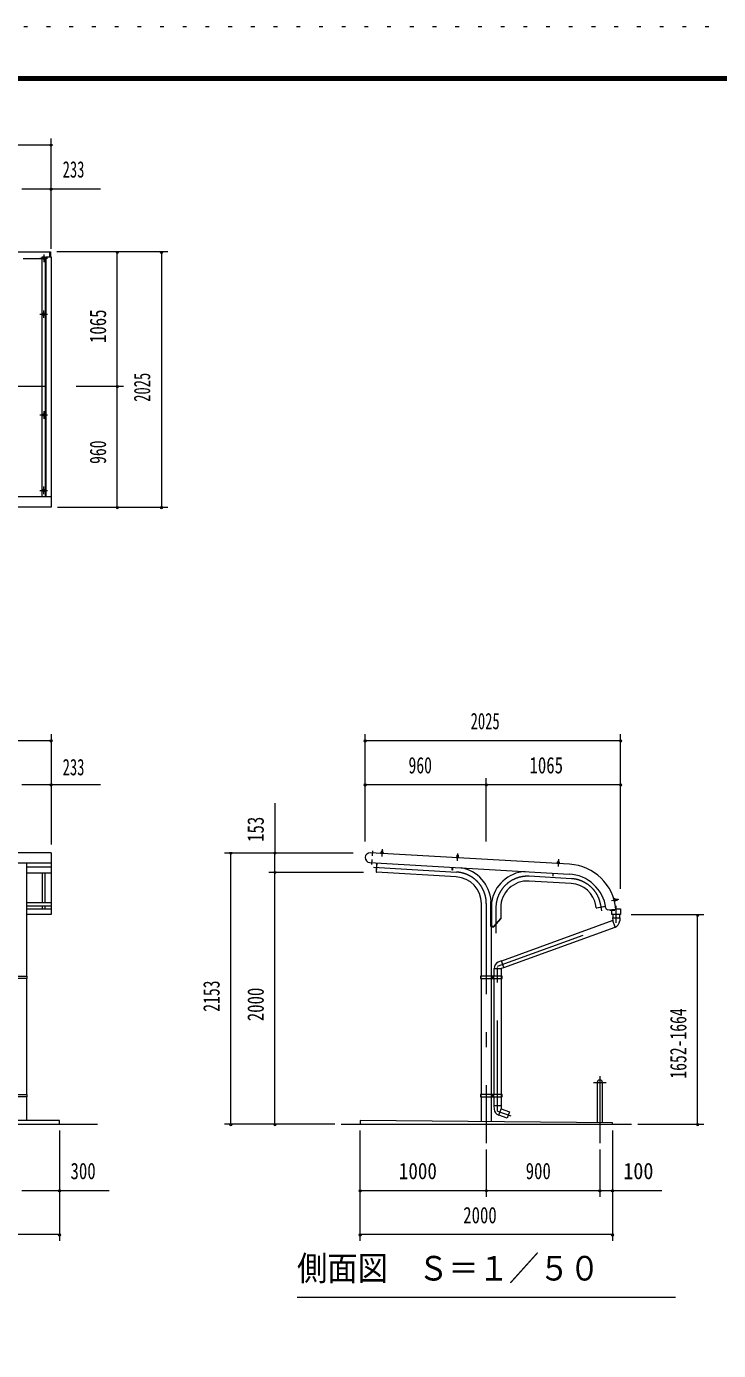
# Model space of a CAD drawing. Units: millimetres, scale not verified, with parts at other scales. Extents: x -23548 to 23548, y -10500 to 10500.
# Drawn here: x 4489 to 9974, y 0 to 10500 of the extents above; entities that cross this region are included whole.
import ezdxf
from ezdxf.enums import TextEntityAlignment as Align

# ---------------------------------------------------------------- set-up
doc = ezdxf.new("R2010")
doc.units = ezdxf.units.MM
doc.header["$LTSCALE"] = 60
doc.linetypes.add('USER3', pattern=[24, 12, -5, 2, -5])
doc.linetypes.add('USER4', pattern=[3, 0.5, -2.5])
for name, color, linetype, lineweight in [('0-2_1-0BOLD', 7, 'Continuous', 18), ('0-3_1-2CENTER', 3, 'USER3', 18), ('0-4_1-4THIN', 4, 'Continuous', 18), ('0-5_1-5DIM', 3, 'Continuous', 18), ('0-C_F-F', 5, 'Continuous', 18), ('0-D_F-E_J_ADD', 5, 'USER4', 18)]:
    doc.layers.add(name, color=color, linetype=linetype, lineweight=lineweight)
doc.styles.add('ＭＳ ゴシック', font='')
doc.styles.get('ＭＳ ゴシック').set_extended_font_data('MS Gothic')

msp = doc.modelspace()

# ---------------------------------------------------------------- linework, layer by layer
at = {"layer": '0-2_1-0BOLD'}
for p, q in [((4673.78, 8674.21), (4673.78, 8712.67)), ((-3132.22, 6772.67), (4683.78, 6772.67)), ((4683.78, 3947.67), (-3132.22, 3947.67)), ((8794.35, 3855.74), (7214.27, 3946.84)), ((7304.35, 3955.1), (7304.05, 3949.98)), ((7310.54, 3949.61), (7310.83, 3954.72)), ((7903.06, 3915.44), (7903.35, 3920.56)), ((7909.84, 3920.18), (7909.54, 3915.07)), ((7917.24, 3909.55), (7917.05, 3906.32)), ((-3132.22, 3868.72), (4683.78, 3868.72)), ((4488.93, 3868.72), (4488.93, 2967.43)), ((4683.78, 3834.18), (4488.93, 3834.18)), ((4488.93, 3788.06), (4683.78, 3788.06)), ((7209.83, 3869.97), (8789.92, 3778.87)), ((7264.24, 3866.84), (7260.09, 3794.75)), ((7260.09, 3794.75), (7263.29, 3794.57)), ((8661.93, 3786.25), (8660.6, 3763.28)), ((8702.02, 3874.51), (8701.73, 3869.39)), ((8702.41, 3883.44), (8709.15, 3883.05)), ((8708.22, 3869.02), (8708.51, 3874.13)), ((8806.37, 3703.49), (8472.29, 3722.76)), ((9148.27, 3583.39), (9144.16, 3582.67)), ((9159.7, 3577.28), (9154.65, 3576.39)), ((9155.78, 3569.99), (9160.82, 3570.88)), ((9170.64, 3579.34), (9171.81, 3572.69)), ((4488.93, 3554.11), (4683.78, 3554.11)), ((4683.78, 3524.57), (4488.93, 3524.57)), ((4488.93, 3503.67), (4683.78, 3503.67)), ((8095.64, 2967.43), (8095.64, 3545.35)), ((9005.89, 3511.32), (9002.81, 3528.78)), ((9005.89, 3511.32), (9079.5, 3524.3)), ((9098.24, 3495.76), (9160.33, 3501.35)), ((9152.18, 3561.23), (9156.41, 3566.43)), ((8171.94, 3362.12), (8171.94, 2967.43)), ((9136.29, 3458.67), (9136.29, 3432.1)), ((9155.1, 3358.41), (9136.29, 3410.09)), ((9191.3, 3432.1), (9191.3, 3458.67)), ((8271.97, 3036.98), (9154.97, 3358.36)), ((8252.64, 3090.07), (8229.01, 3079.6)), ((4488.94, 2951.43), (4488.94, 2029.06)), ((8094.04, 2959.43), (8087.94, 2959.43)), ((8094.04, 2951.43), (8094.04, 2967.43)), ((8095.64, 2029.06), (8095.64, 2951.43)), ((8171.94, 2951.43), (8171.94, 2029.06)), ((8173.54, 2967.43), (8173.54, 2951.43)), ((8194.69, 2951.43), (8194.69, 2967.43)), ((8196.3, 2029.06), (8196.3, 2951.43)), ((8251.29, 2951.43), (8251.29, 2029.06)), ((8252.89, 2967.43), (8252.89, 2951.43)), ((8258.99, 2959.43), (8252.89, 2959.43)), ((9012.44, 2124.67), (9012.44, 1805.88)), ((9055.14, 1805.46), (9055.14, 2124.67)), ((4488.93, 2013.06), (4488.93, 1824.67)), ((8087.94, 2021.06), (8094.04, 2021.06)), ((8094.04, 2013.06), (8094.04, 2029.06)), ((8095.64, 1815.05), (8095.64, 2013.06)), ((8171.94, 2013.06), (8171.94, 1814.29)), ((8173.54, 2029.06), (8173.54, 2013.06)), ((8194.69, 2013.06), (8194.69, 2029.06)), ((8196.3, 1939.7), (8196.3, 2013.06)), ((8251.29, 2013.06), (8251.29, 1939.7)), ((8252.89, 2029.06), (8252.89, 2013.06)), ((8252.89, 2021.06), (8258.99, 2021.06)), ((8232.48, 1866.01), (8251.3, 1917.7)), ((-3499.22, 1794.67), (5050.79, 1794.67)), ((4750.78, 1794.67), (4750.78, 1824.67)), ((6983.79, 1794.67), (9283.79, 1794.67)), ((9133.79, 1794.67), (9133.79, 1804.67))]:
    msp.add_line(p, q, dxfattribs=at)
for points in [[(4643.78, 6772.67), (4643.78, 8674.21), (4683.78, 8674.21), (4683.78, 6687.67), (-3132.22, 6687.67)], [(-3127.22, 8674.21), (-3127.22, 8712.67), (4678.77, 8712.67), (4678.77, 8674.21)], [(4683.78, 3947.67), (4683.78, 3458.67), (4488.93, 3458.67)], [(7295.58, 3942.15), (7295.77, 3945.39), (7318.23, 3944.09), (7318.05, 3940.86)], [(7318.23, 3944.09), (7314.14, 3949.4), (7300.44, 3950.19), (7295.77, 3945.39)], [(7300.81, 3950.17), (7301.1, 3955.28), (7302, 3955.74), (7313.23, 3955.08), (7314.07, 3954.54), (7313.78, 3949.42)], [(7310.99, 3955.22), (7311.47, 3963.64), (7304.73, 3964.03), (7304.25, 3955.61)], [(7304.73, 3964.03), (7305.92, 3965.08), (7310.41, 3964.83), (7311.47, 3963.64)], [(7899.45, 3915.65), (7894.77, 3910.85), (7894.59, 3907.62)], [(7894.77, 3910.85), (7917.24, 3909.55), (7913.15, 3914.86), (7899.45, 3915.65)], [(7912.78, 3914.88), (7913.08, 3920), (7912.24, 3920.55), (7901.01, 3921.2), (7900.11, 3920.75), (7899.81, 3915.63)], [(7903.25, 3921.07), (7903.74, 3929.49), (7904.92, 3930.55), (7909.42, 3930.29), (7910.48, 3929.1)], [(7903.74, 3929.49), (7910.48, 3929.1), (7909.99, 3920.68)], [(7895.99, 3755.99), (7263.16, 3792.48), (7267.44, 3866.65)], [(7866.45, 3832.11), (7865.12, 3809.15), (7861.93, 3809.33), (7863.25, 3832.3)], [(8660.6, 3763.28), (8663.79, 3763.1), (8665.12, 3786.06)], [(8693.26, 3861.57), (8693.45, 3864.8), (8715.91, 3863.5), (8715.73, 3860.27)], [(8715.91, 3863.5), (8711.82, 3868.81), (8698.12, 3869.6), (8693.45, 3864.8)], [(8698.49, 3869.58), (8698.78, 3874.69), (8699.68, 3875.15), (8710.91, 3874.5), (8711.76, 3873.95), (8711.46, 3868.83)], [(8708.67, 3874.63), (8709.15, 3883.05), (8708.09, 3884.24), (8703.6, 3884.5), (8702.41, 3883.44), (8701.93, 3875.01)], [(9156.41, 3566.43), (9154.02, 3579.95), (9148.27, 3583.39), (9152.18, 3561.23), (9150.28, 3560.9)], [(9154.09, 3579.59), (9159.13, 3580.48), (9159.77, 3579.71), (9161.73, 3568.63), (9161.38, 3567.68), (9156.34, 3566.79)], [(9171.94, 3578.43), (9170.64, 3579.34), (9160.16, 3577.49)], [(9161.34, 3570.84), (9171.81, 3572.69), (9172.72, 3573.99), (9171.94, 3578.43)], [(8248.24, 3511.26), (8248.24, 3429.22), (8191.94, 3362.12), (8168.94, 3362.12), (8168.94, 3562.12), (8174.94, 3562.12), (8174.94, 3362.12)], [(9080.07, 3521.15), (9008.9, 3508.61), (9008.35, 3511.76)], [(9160.12, 3503.67), (9198.8, 3503.67), (9198.8, 3458.67), (9128.79, 3458.67), (9128.79, 3498.51)], [(8171.94, 3358.92), (8193.43, 3358.92), (8250.69, 3427.16), (8248.24, 3429.22)], [(9134.79, 3432.1), (9136.29, 3410.1), (8253.16, 3088.66)], [(9134.79, 3432.1), (9192.8, 3432.1), (9191.03, 3406.3)], [(8252.64, 3090.07), (8272.48, 3035.57), (8251.29, 3029.45), (8251.29, 2967.43)], [(8258.99, 2967.43), (8087.94, 2967.43), (8087.94, 2951.43)], [(8087.94, 2951.43), (8258.99, 2951.43), (8258.99, 2967.43)], [(8196.3, 2967.43), (8196.3, 3029.45), (8251.29, 3029.45)], [(8252.8, 1939.7), (8194.79, 1939.7), (8196.55, 1913.9)], [(8252.8, 1939.7), (8251.3, 1917.7), (8318.24, 1893.33), (8299.43, 1841.65), (8232.62, 1865.97)], [(4750.78, 1824.67), (-3199.22, 1824.67), (-3199.22, 1794.67)], [(9133.79, 1804.67), (7133.8, 1824.67), (7133.8, 1794.67)]]:
    msp.add_lwpolyline(points, dxfattribs=at)
for points in [[(4490.54, 2967.43), (4490.54, 2951.43), (4411.03, 2951.43), (4411.03, 2967.43)], [(4490.54, 2029.06), (4490.54, 2013.06), (4411.03, 2013.06), (4411.03, 2029.06)], [(8087.94, 2029.06), (8087.94, 2013.06), (8258.99, 2013.06), (8258.99, 2029.06)]]:
    msp.add_lwpolyline(points, close=True, dxfattribs=at)
for centre, radius in [((4625.78, 8218.37), 10), ((4625.78, 7419.7), 10), ((4625.78, 6820.69), 10), ((8184.12, 2959.43), 6.25), ((8184.12, 2021.06), 6.25)]:
    msp.add_circle(centre, radius, dxfattribs=at)
for centre, radius, start, end in [((4625.78, 8650.76), 14.5, 46.39838, 133.60162), ((4625.78, 8671.76), 14.5, 226.3961, 313.6039), ((7212.05, 3908.41), 38.5, 86.70021, 266.70021), ((7302.59, 3952.82), 2.88, 52.31572, 112.31572), ((7307, 3944.68), 10.75, 69.11201, 104.28793), ((7312.31, 3952.26), 2.88, 61.08423, 121.08423), ((7901.59, 3918.28), 2.88, 52.31572, 112.31572), ((7906, 3910.14), 10.75, 69.11201, 104.28793), ((7911.32, 3917.72), 2.88, 61.08423, 121.08423), ((7883.8, 3544.49), 288.15, 3.5088, 79.94432), ((8460.1, 3511.26), 288.15, 93.45625, 171.72679), ((8700.27, 3872.23), 2.88, 52.31572, 112.31572), ((8704.68, 3864.09), 10.75, 69.11201, 104.28793), ((8709.99, 3871.67), 2.88, 61.08423, 121.08423), ((8771.9, 3466.38), 390, 5.14412, 86.69997), ((7883.8, 3544.49), 211.85, 359.99998, 86.69994), ((8460.1, 3511.26), 211.85, 86.69994, 179.99998), ((8771.9, 3466.38), 313, 7.76537, 86.69997), ((8794.18, 3492), 211.85, 9.9994, 86.69994), ((9157.07, 3578.47), 2.88, 335.6158, 35.6158), ((9150.17, 3572.3), 10.75, 352.41249, 27.58841), ((9158.77, 3568.87), 2.88, 344.38431, 44.38431), ((9096.9, 3510.7), 15, 187.76668, 275.13997), ((9136.16, 3410.05), 55, 289.99973, 356.09422), ((8251.29, 3029.31), 55, 113.90575, 179.99998), ((9033.79, 2124.67), 21.35, 0, 180), ((8251.43, 1917.65), 55, 183.90576, 250)]:
    msp.add_arc(centre, radius, start, end, dxfattribs=at)
at = {"layer": '0-3_1-2CENTER'}
for p, q in [((4655.78, 8661.26), (4595.78, 8661.26)), ((4625.78, 8691.26), (4625.78, 8631.26)), ((4595.78, 8218.37), (4655.78, 8218.37)), ((4625.78, 8188.37), (4625.78, 8248.37)), ((-3282.22, 7647.67), (4833.78, 7647.67)), ((4595.78, 7419.7), (4655.78, 7419.7)), ((4625.78, 7449.7), (4625.78, 7389.7)), ((4625.78, 6790.69), (4625.78, 6850.69)), ((4595.78, 6820.69), (4655.78, 6820.69)), ((7227.13, 3893.39), (7224.85, 3854.45)), ((7231.06, 3962.08), (7228.85, 3923.14)), ((7308.81, 3976.19), (7305.49, 3918.58)), ((7904.5, 3884.04), (7907.82, 3941.65)), ((8706.5, 3895.6), (8703.17, 3837.99)), ((7240.89, 3831.98), (7898.18, 3794.07)), ((8808.57, 3741.58), (8474.49, 3760.84)), ((9126.58, 3568.14), (9183.42, 3578.17)), ((8133.79, 3545.35), (8133.79, 1644.67)), ((8210.09, 3511.26), (8210.09, 3308.92)), ((9048.93, 3486.91), (9040.38, 3535.4)), ((9152.19, 3488.67), (9113.19, 3488.67)), ((8196.62, 2959.43), (8171.62, 2959.43)), ((8184.12, 2971.93), (8184.12, 2946.93)), ((8982.44, 2124.67), (9085.14, 2124.67)), ((9033.79, 2176.02), (9033.79, 1644.67)), ((8171.62, 2021.06), (8196.62, 2021.06)), ((8184.12, 2033.56), (8184.12, 2008.56)), ((8223.79, 1898.44), (8327.54, 1860.68))]:
    msp.add_line(p, q, dxfattribs=at)
msp.add_lwpolyline([(8223.79, 1898.44), (8223.79, 3048.71), (9163.79, 3390.84), (9163.79, 3527.08)], dxfattribs=at)
for centre, start, end in [((7883.8, 3544.49), 359.99998, 86.69994), ((8460.1, 3511.26), 86.69997, 179.99998), ((8794.18, 3492), 9.9994, 86.69997)]:
    msp.add_arc(centre, 250, start, end, dxfattribs=at)
at = {"layer": '0-4_1-4THIN'}
for p, q in [((4463.28, 8659.21), (4613.28, 8659.21)), ((4638.28, 8659.21), (4643.78, 8659.21)), ((4613.28, 3788.06), (4613.28, 3554.11)), ((4638.28, 3554.11), (4638.28, 3788.06)), ((4613.28, 3524.57), (4613.28, 3503.67)), ((4638.28, 3503.67), (4638.28, 3524.57))]:
    msp.add_line(p, q, dxfattribs=at)
msp.add_lwpolyline([(4613.28, 6772.67), (4613.28, 8674.21), (4638.28, 8674.21), (4638.28, 6772.67)], dxfattribs=at)
at = {"layer": '0-5_1-5DIM'}
for p, q in [((-3132.22, 9562.67), (4683.78, 9562.67)), ((4693.78, 9562.67), (4673.78, 9562.67)), ((4683.78, 8737.67), (4683.78, 9612.67)), ((4450.78, 9212.68), (4683.78, 9212.68)), ((4693.78, 9212.68), (4673.78, 9212.68)), ((4683.78, 9212.68), (5076.28, 9212.68)), ((5608.78, 8712.67), (4728.77, 8712.67)), ((5218.78, 8712.67), (5198.78, 8712.67)), ((5208.78, 7647.67), (5208.78, 8712.67)), ((5568.78, 8712.67), (5548.78, 8712.67)), ((5558.78, 8712.67), (5558.78, 6687.67)), ((4883.78, 7647.67), (5258.78, 7647.67)), ((5218.78, 7647.67), (5198.78, 7647.67)), ((5208.78, 6687.67), (5208.78, 7647.67)), ((4733.78, 6687.67), (5608.78, 6687.67)), ((5218.78, 6687.67), (5198.78, 6687.67)), ((5568.78, 6687.67), (5548.78, 6687.67)), ((-3132.22, 4837.67), (4683.78, 4837.67)), ((4693.78, 4837.67), (4673.78, 4837.67)), ((4683.78, 4887.67), (4683.78, 4012.67)), ((7183.8, 4837.67), (7163.8, 4837.67)), ((7173.8, 4037.67), (7173.8, 4887.67)), ((7173.8, 4837.67), (9198.79, 4837.67)), ((9208.79, 4837.67), (9188.79, 4837.67)), ((9198.79, 3660.64), (9198.79, 4887.67)), ((8133.79, 4037.67), (8133.79, 4537.67)), ((4450.78, 4487.67), (4683.78, 4487.67)), ((4693.78, 4487.67), (4673.78, 4487.67)), ((4683.78, 4487.67), (5076.28, 4487.67)), ((7183.8, 4487.67), (7163.8, 4487.67)), ((7173.8, 4487.67), (8133.79, 4487.67)), ((8143.79, 4487.67), (8123.79, 4487.67)), ((8133.79, 4487.67), (9198.79, 4487.67)), ((9208.79, 4487.67), (9188.79, 4487.67)), ((6458.79, 4340.18), (6458.79, 3947.67)), ((6058.79, 3947.67), (7078.65, 3947.67)), ((6118.79, 3947.67), (6098.79, 3947.67)), ((6108.79, 1794.67), (6108.79, 3947.67)), ((6468.79, 3947.67), (6448.79, 3947.67)), ((6458.79, 3794.67), (6458.79, 3947.67)), ((6408.79, 3794.67), (7161.22, 3794.67)), ((6468.79, 3794.67), (6448.79, 3794.67)), ((6458.79, 1794.67), (6458.79, 3794.67)), ((9858.79, 3454.67), (9281.72, 3454.67)), ((9818.79, 3454.67), (9798.79, 3454.67)), ((9808.79, 1794.67), (9808.79, 3454.67)), ((6933.79, 1794.67), (6058.79, 1794.67)), ((6118.79, 1794.67), (6098.79, 1794.67)), ((6468.79, 1794.67), (6448.79, 1794.67)), ((9333.79, 1794.67), (9858.79, 1794.67)), ((9818.79, 1794.67), (9798.79, 1794.67)), ((4750.78, 1744.67), (4750.78, 869.67)), ((7133.8, 869.67), (7133.8, 1744.67)), ((9133.79, 1744.67), (9133.79, 869.67)), ((8133.79, 1594.67), (8133.79, 1219.67)), ((9033.79, 1594.67), (9033.79, 1219.67)), ((4450.78, 1269.67), (4750.78, 1269.67)), ((4760.78, 1269.67), (4740.78, 1269.67)), ((4750.78, 1269.67), (5143.29, 1269.67)), ((7143.8, 1269.67), (7123.8, 1269.67)), ((7133.8, 1269.67), (8133.79, 1269.67)), ((8143.79, 1269.67), (8123.79, 1269.67)), ((8133.79, 1269.67), (9033.79, 1269.67)), ((9043.79, 1269.67), (9023.79, 1269.67)), ((9033.79, 1269.67), (9133.79, 1269.67)), ((9143.79, 1269.67), (9123.79, 1269.67)), ((9133.79, 1269.67), (9526.29, 1269.67)), ((4750.78, 919.67), (-3199.22, 919.67)), ((4760.78, 919.67), (4740.78, 919.67)), ((7143.8, 919.67), (7123.8, 919.67)), ((9133.79, 919.67), (7133.8, 919.67)), ((9143.79, 919.67), (9123.79, 919.67)), ((9633.79, 419.67), (6633.8, 419.67))]:
    msp.add_line(p, q, dxfattribs=at)
for centre in [(4683.78, 9562.67), (4683.78, 9212.68), (5208.78, 8712.67), (5558.78, 8712.67), (5208.78, 7647.67), (5208.78, 6687.67), (5558.78, 6687.67), (4683.78, 4837.67), (7173.8, 4837.67), (9198.79, 4837.67), (4683.78, 4487.67), (7173.8, 4487.67), (8133.79, 4487.67), (9198.79, 4487.67), (6108.79, 3947.67), (6458.79, 3947.67), (6458.79, 3794.67), (9808.79, 3454.67), (6108.79, 1794.67), (6458.79, 1794.67), (9808.79, 1794.67), (4750.78, 1269.67), (7133.8, 1269.67), (8133.79, 1269.67), (9033.79, 1269.67), (9133.79, 1269.67), (4750.78, 919.67), (7133.8, 919.67), (9133.79, 919.67)]:
    msp.add_arc(centre, 10, 180, 0, dxfattribs=at)
at = {"layer": '0-C_F-F'}
for points in [[(23048.12, -10000), (23048.12, 10100), (-5651.88, 10100), (-5651.88, -10000)], [(23045.62, -9997.5), (-5649.38, -9997.5), (-5649.38, 10097.5), (23045.62, 10097.5)], [(23043.12, -9995), (23043.12, 10095), (-5646.88, 10095), (-5646.88, -9995)], [(23040.62, -9992.5), (-5644.38, -9992.5), (-5644.38, 10092.5), (23040.62, 10092.5)], [(23038.12, -9990), (23038.12, 10090), (-5641.88, 10090), (-5641.88, -9990)], [(23035.62, -9987.5), (-5639.38, -9987.5), (-5639.38, 10087.5), (23035.62, 10087.5)], [(23033.12, -9985), (23033.12, 10085), (-5636.88, 10085), (-5636.88, -9985)], [(23030.62, -9982.5), (-5634.38, -9982.5), (-5634.38, 10082.5), (23030.62, 10082.5)], [(23028.12, -9980), (-5631.88, -9980), (-5631.88, 10080), (23028.12, 10080)], [(23025.62, -9977.5), (23025.62, 10077.5), (-5629.38, 10077.5), (-5629.38, -9977.5)], [(23023.12, -9975), (-5626.88, -9975), (-5626.88, 10075), (23023.12, 10075)]]:
    msp.add_lwpolyline(points, close=True, dxfattribs=at)
at = {"layer": '0-D_F-E_J_ADD'}
msp.add_lwpolyline([(23548.12, -10500), (-6151.88, -10500), (-6151.88, 10500), (23548.12, 10500)], close=True, dxfattribs=at)

# ---------------------------------------------------------------- texts
at = {"layer": '0-5_1-5DIM', "color": 7, "style": 'ＭＳ ゴシック'}
for s, height, width, p in [('233', 130.2, 0.65, (4775.61, 9262.68)), ('2025', 130.2, 0.65, (8009.61, 4887.67)), ('233', 130.2, 0.65, (4775.61, 4522.67)), ('960', 130.2, 0.7, (7516.97, 4537.67)), ('1065', 130.2, 0.75, (8476.23, 4537.67)), ('300', 130.2, 0.75, (4837.93, 1319.67)), ('1000', 130.2, 0.85, (7440.99, 1319.67)), ('900', 130.2, 0.75, (8446.17, 1319.67)), ('100', 130.2, 0.9, (9219.46, 1319.67)), ('2000', 130.2, 0.75, (7950.76, 969.67)), ('側面図\u3000Ｓ＝１／５０', 195.4, 0.9, (6633.8, 496.32))]:
    msp.add_text(s, height=height, dxfattribs=dict(at, width=width)).set_placement(p, align=Align.BOTTOM_LEFT)
for s, width, p in [('1065', 0.75, (5158.78, 7990.11)), ('2025', 0.65, (5508.78, 7523.49)), ('960', 0.7, (5158.78, 7030.85)), ('153', 0.75, (6408.79, 4033.78)), ('2153', 0.7, (6058.79, 2686.35)), ('2000', 0.75, (6408.79, 2611.64)), ('1652-1664', 0.7, (9758.79, 2155.97))]:
    msp.add_text(s, height=130.2, rotation=90, dxfattribs=dict(at, width=width)).set_placement(p, align=Align.BOTTOM_LEFT)

doc.saveas('drawing.dxf')
